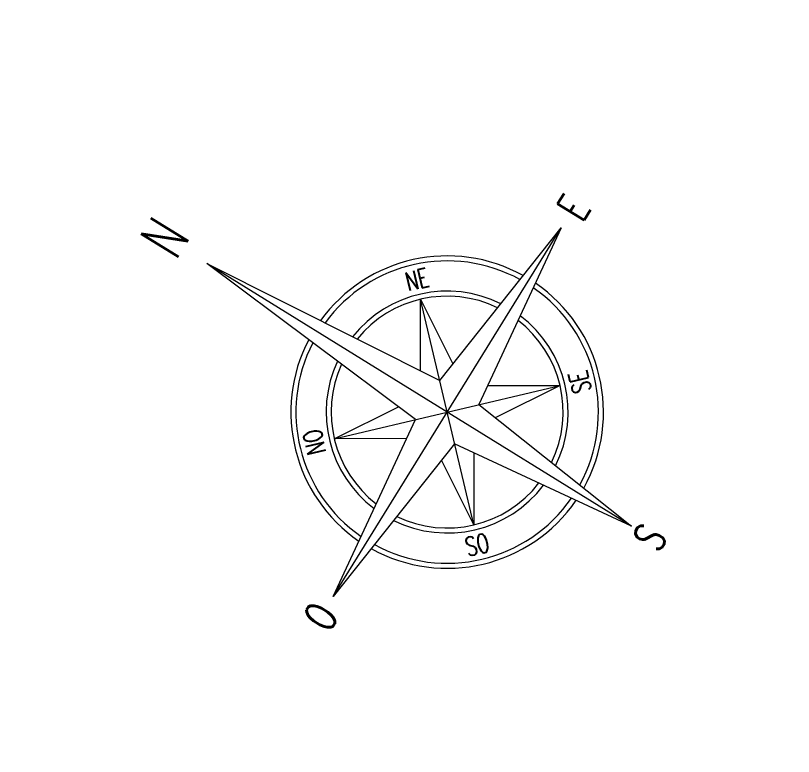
# Model space of a CAD drawing. Header units: millimetres. Extents: x 2767 to 2978, y 1319 to 1481.
# Drawn here: x 2947.32 to 2971.07, y 1318.74 to 1341.37 of the extents above; entities that cross this region are included whole.
import ezdxf
from ezdxf.enums import TextEntityAlignment as Align

# ---------------------------------------------------------------- set-up
doc = ezdxf.new("R2010")
doc.units = ezdxf.units.MM
doc.header["$LTSCALE"] = 0.03
doc.layers.add('LCL-NIVEL', color=1, linetype='Continuous')
doc.styles.get("Standard").update_dxf_attribs({"font": 'romans.shx'})

# ---------------------------------------------------------------- blocks, each defined once
blk = doc.blocks.new('A$C3e7aa7a6')
at = {"color": 18, "lineweight": 5, "true_color": 0x000000}
blk.add_lwpolyline([(0.01400696868836349, 0.01414113639202697), (0.002175559081592837, 0.01554667572753488), (0.01400753635493857, 0.01694742837710805), (0.01541388634007035, 0.03278634465283403), (0.01681382833646694, 0.01694686072445961), (0.02864523794232809, 0.01554132138784325), (0.01681326068694489, 0.01414056872391711), (0.01540772134285362, 0.002309159129424643)], close=True, dxfattribs=at)
for points in [[(0.01540772134285362, 0.002309159129424643), (0.01541388634007035, 0.03278634465283403)], [(0.01040355580107644, 0.01053918100492979), (0.02041724124080702, 0.02054881609609538)], [(0.01272932561369089, 0.01679610481173199), (0.01040558097383837, 0.02055084127431428), (0.01412302372466456, 0.01824809659396465)], [(0.01040558097383837, 0.02055084127431428), (0.0204152160679314, 0.01053715582673931)], [(0.0166988671968511, 0.01824757554788903), (0.0166988671968511, 0.01824757554788903), (0.02041724124080702, 0.02054881609609538), (0.01809197775924076, 0.0167950200337259)], [(0.002175559081592837, 0.01554667572753488), (0.02864523794232809, 0.01554132138784325)], [(0.01415829226289134, 0.01286292566001634), (0.01415829226289134, 0.01286292566001634), (0.01040355580107644, 0.01053918100492979), (0.01272881928355218, 0.01429297706843613)], [(0.01809147141023004, 0.01429189230361771), (0.01809147141023004, 0.01429189230361771), (0.0204152160679314, 0.01053715582673931), (0.01666141999862703, 0.01286241932487542)]]:
    blk.add_lwpolyline(points, dxfattribs=at)
for radius, start, end in [(0.009541682759722472, 94.10134795081115, 177.3503032586446), (0.009233886541666902, 94.40997130606495, 177.0339356485711), (0.009541682759722472, 2.62651697406974, 85.87547224924965), (0.009233886541666902, 2.94288453341516, 85.56684891142011), (0.007387109233333538, 96.81198003378461, 174.5711187875427), (0.007387109233333538, 5.405701376428724, 83.16484025790227), (0.007079313015277972, 97.33681960916047, 174.032851663092), (0.007079313015277972, 5.943968564355591, 82.64000063839062), (0.009541682759722472, 182.6265169841279, 267.3503032913265), (0.009233886541666902, 182.9428845384307, 267.0339356783514), (0.007387109233333538, 185.4057013909198, 264.5711187537963), (0.007079313015277972, 185.9439685691428, 264.0328516390691), (0.009541682759722472, 272.626516948804, 357.3503032479261), (0.009233886541666902, 272.9428845097145, 357.033935637853), (0.007387109233333538, 275.4057014097666, 354.5711187763899), (0.007079313015277972, 275.9439685599924, 354.0328516518093)]:
    blk.add_arc((0.01541039851235837, 0.0155439985582575), radius, start, end, dxfattribs=at)
at = {"color": 18, "true_color": 0x000000, "width": 0.7}
for s, height, rotation, p in [('N', 0.002671671172725634, 359.988410100881, (0.01541450145589351, 0.03582723836376545)), ('NO', 0.001145001931168129, 44.98841010100507, (0.009585477536916187, 0.02147140596002828)), ('NE', 0.001145001931168129, 314.9884101012855, (0.02133780592680523, 0.02136891954020825)), ('O', 0.001908336551946882, 359.988410100881, (0.0007259792819240829, 0.01554696895175312)), ('E', 0.001908336551946882, 359.988410100881, (0.03009481774381584, 0.01554102816584191)), ('SO', 0.001145001931168129, 314.9884101012855, (0.009482991115078221, 0.009719077560845335)), ('SE', 0.001145001931168129, 44.98841010100507, (0.02123531950576307, 0.009616591142105335)), ('S', 0.001908336551946882, 359.988410100881, (0.01540745385989339, 0.0009868374037296235))]:
    blk.add_text(s, height=height, rotation=rotation, dxfattribs=at).set_placement(p, align=Align.MIDDLE_CENTER)

msp = doc.modelspace()

# ---------------------------------------------------------------- block references
at = {"layer": 'LCL-NIVEL', "lineweight": 5, "xscale": 499.9999999999997, "yscale": 499.9999999999997, "zscale": 499.9999999999997, "rotation": 58.28166000427831}
msp.add_blockref('A$C3e7aa7a6', (2963.055289630316, 1318.618907783795), dxfattribs=at)

doc.saveas('drawing.dxf')
